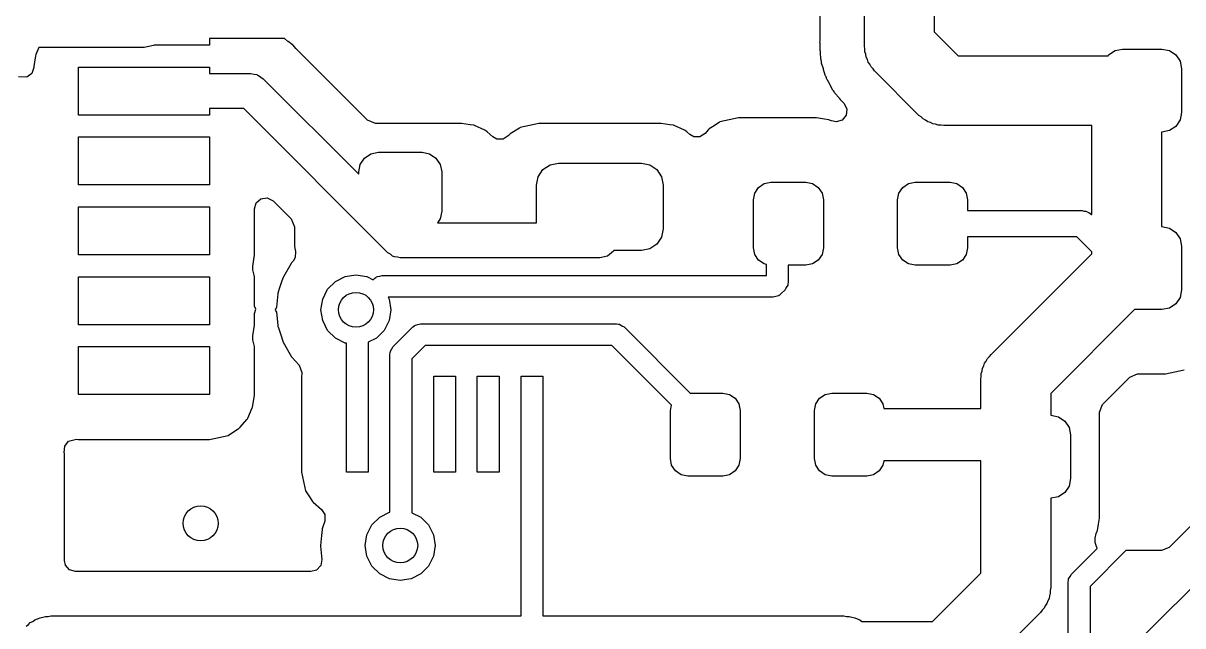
# Model space of a CAD drawing. Extents: x 0.02 to 3.58, y -2.35 to 1.97.
# Drawn here: x 2.66 to 3.183, y 0.934 to 1.205 of the extents above; entities that cross this region are included whole.
import ezdxf

# ---------------------------------------------------------------- set-up
doc = ezdxf.new("R2010")
doc.units = 0
doc.header["$MEASUREMENT"] = 0
doc.layers.add('BLACK', color=7, linetype='CONTINUOUS')

msp = doc.modelspace()

# ---------------------------------------------------------------- linework, layer by layer
at = {"layer": 'BLACK', "linetype": 'CONTINUOUS'}
for p, q in [((3.03925, 1.195), (3.03925, 1.24283)), ((3.07075, 1.24283), (3.07075, 1.20152)), ((3.01923, 1.22561), (3.01923, 1.1982)), ((2.77777, 1.19843), (2.74409, 1.19843)), ((2.74409, 1.19843), (2.74409, 1.19547)), ((2.77923, 1.19728), (2.77777, 1.19843)), ((2.77944, 1.19712), (2.77923, 1.19728)), ((3.01917, 1.19743), (3.01908, 1.19688)), ((3.01923, 1.1982), (3.01917, 1.19743)), ((3.07075, 1.20152), (3.08152, 1.19075)), ((2.66611, 1.1923), (2.66566, 1.19132)), ((2.66711, 1.19449), (2.66611, 1.1923)), ((2.71457, 1.19449), (2.66711, 1.19449)), ((2.71882, 1.19528), (2.71457, 1.19449)), ((2.71913, 1.19547), (2.71882, 1.19528)), ((2.74409, 1.19547), (2.71913, 1.19547)), ((2.78149, 1.19568), (2.77944, 1.19712)), ((2.78169, 1.19545), (2.78149, 1.19568)), ((2.78291, 1.19405), (2.78169, 1.19545)), ((2.78314, 1.1938), (2.78291, 1.19405)), ((2.8153, 1.16165), (2.78314, 1.1938)), ((3.01908, 1.19688), (3.0191, 1.19662)), ((3.0191, 1.19662), (3.0191, 1.19662)), ((3.0191, 1.19662), (3.01923, 1.1942)), ((3.01923, 1.1942), (3.01923, 1.19394)), ((3.01923, 1.19394), (3.01923, 1.19313)), ((3.01923, 1.19313), (3.01925, 1.193)), ((3.01925, 1.193), (3.01932, 1.19232)), ((3.01932, 1.19232), (3.01934, 1.19206)), ((3.01934, 1.19206), (3.01948, 1.18937)), ((3.03945, 1.19378), (3.03925, 1.195)), ((3.03945, 1.19254), (3.03945, 1.19378)), ((3.03983, 1.19136), (3.03945, 1.19254)), ((3.14937, 1.19111), (3.15224, 1.19303)), ((3.15224, 1.19303), (3.15563, 1.1937)), ((3.15563, 1.1937), (3.17335, 1.1937)), ((3.17335, 1.1937), (3.17674, 1.19303)), ((3.17674, 1.19303), (3.17961, 1.19111)), ((2.66556, 1.19064), (2.66487, 1.18581)), ((2.66566, 1.19132), (2.66556, 1.19064)), ((3.01948, 1.18937), (3.01955, 1.18912)), ((3.01955, 1.18912), (3.01955, 1.18912)), ((3.01955, 1.18912), (3.01962, 1.18884)), ((3.01962, 1.18884), (3.01976, 1.18807)), ((3.01976, 1.18807), (3.01982, 1.18752)), ((3.01982, 1.18752), (3.02065, 1.18496)), ((3.04002, 1.19013), (3.03983, 1.19136)), ((3.04059, 1.18903), (3.04002, 1.19013)), ((3.04097, 1.18785), (3.04059, 1.18903)), ((3.0417, 1.18685), (3.04097, 1.18785)), ((3.04226, 1.18574), (3.0417, 1.18685)), ((3.08152, 1.19075), (3.14913, 1.19075)), ((3.14913, 1.19075), (3.14937, 1.19111)), ((3.17961, 1.19111), (3.18153, 1.18823)), ((3.18153, 1.18823), (3.1822, 1.18484)), ((2.66386, 1.18275), (2.66162, 1.18108)), ((2.66484, 1.18537), (2.66386, 1.18275)), ((2.66487, 1.18581), (2.66484, 1.18563)), ((2.66484, 1.18563), (2.66484, 1.18545)), ((2.66484, 1.18545), (2.66484, 1.18537)), ((2.68504, 1.16398), (2.68504, 1.18563)), ((2.68504, 1.18563), (2.74409, 1.18563)), ((2.74409, 1.18563), (2.74409, 1.18268)), ((2.74409, 1.18268), (2.76271, 1.18268)), ((2.76271, 1.18268), (2.76399, 1.18238)), ((2.76399, 1.18238), (2.7653, 1.18223)), ((2.7653, 1.18223), (2.76568, 1.18199)), ((2.76568, 1.18199), (2.76612, 1.18189)), ((2.76612, 1.18189), (2.76715, 1.18107)), ((3.02065, 1.18496), (3.02073, 1.18471)), ((3.02073, 1.18471), (3.02142, 1.18211)), ((3.02142, 1.18211), (3.02154, 1.18188)), ((3.02154, 1.18188), (3.02168, 1.18162)), ((3.02168, 1.18162), (3.02197, 1.1809)), ((3.04314, 1.18487), (3.04226, 1.18574)), ((3.04386, 1.18386), (3.04314, 1.18487)), ((3.06386, 1.16386), (3.04386, 1.18386)), ((3.1822, 1.18484), (3.1822, 1.16516)), ((2.66162, 1.18108), (2.65787, 1.1812)), ((2.76715, 1.18107), (2.76826, 1.18037)), ((2.76826, 1.18037), (2.8113, 1.13734)), ((3.02197, 1.1809), (3.02206, 1.18062)), ((3.02206, 1.18062), (3.02206, 1.18062)), ((3.02206, 1.18062), (3.02214, 1.18037)), ((3.02214, 1.18037), (3.02227, 1.18015)), ((3.02227, 1.18015), (3.02227, 1.18015)), ((3.02227, 1.18015), (3.02349, 1.17804)), ((3.02349, 1.17804), (3.02362, 1.17781)), ((3.02362, 1.17781), (3.02414, 1.17677)), ((3.02414, 1.17677), (3.02484, 1.17541)), ((3.02484, 1.17541), (3.02517, 1.175)), ((3.02517, 1.175), (3.02519, 1.17498)), ((3.02519, 1.17498), (3.02563, 1.17434)), ((3.02563, 1.17434), (3.02572, 1.17419)), ((3.02572, 1.17419), (3.0259, 1.17386)), ((3.0259, 1.17386), (3.02608, 1.17367)), ((3.02608, 1.17367), (3.02608, 1.17367)), ((3.02608, 1.17367), (3.02771, 1.17186)), ((3.02771, 1.17186), (3.02787, 1.17166)), ((3.02787, 1.17166), (3.02838, 1.17103)), ((3.02838, 1.17103), (3.02896, 1.17046)), ((2.75944, 1.16693), (2.74409, 1.16693)), ((2.74409, 1.16693), (2.74409, 1.16398)), ((2.82443, 1.10193), (2.75944, 1.16693)), ((3.02896, 1.17046), (3.02913, 1.17027)), ((3.02913, 1.17027), (3.03013, 1.16916)), ((3.03013, 1.16916), (3.03134, 1.16664)), ((3.03134, 1.16664), (3.031, 1.16387)), ((2.74409, 1.16398), (2.68504, 1.16398)), ((2.81881, 1.1602), (2.8153, 1.16165)), ((2.97374, 1.16063), (2.97082, 1.15875)), ((2.97411, 1.16087), (2.97374, 1.16063)), ((2.97374, 1.16063), (2.97374, 1.16063)), ((2.9825, 1.1627), (2.97411, 1.16087)), ((3.0175, 1.1627), (2.9825, 1.1627)), ((3.01767, 1.16267), (3.0175, 1.1627)), ((3.01768, 1.16267), (3.01767, 1.16267)), ((3.02134, 1.16214), (3.01768, 1.16267)), ((3.02319, 1.16188), (3.02134, 1.16214)), ((3.02351, 1.16173), (3.02319, 1.16188)), ((3.02439, 1.16133), (3.02351, 1.16173)), ((3.02351, 1.16173), (3.02351, 1.16173)), ((3.02654, 1.16089), (3.02439, 1.16133)), ((3.02921, 1.16172), (3.02654, 1.16089)), ((3.031, 1.16387), (3.02921, 1.16172)), ((3.06487, 1.16314), (3.06386, 1.16386)), ((3.06574, 1.16226), (3.06487, 1.16314)), ((3.06685, 1.1617), (3.06574, 1.16226)), ((3.06785, 1.16097), (3.06685, 1.1617)), ((3.06903, 1.16059), (3.06785, 1.16097)), ((3.07013, 1.16002), (3.06903, 1.16059)), ((3.18153, 1.16177), (3.17961, 1.15889)), ((3.1822, 1.16516), (3.18153, 1.16177)), ((2.8575, 1.1602), (2.81881, 1.1602)), ((2.85767, 1.16017), (2.8575, 1.1602)), ((2.85768, 1.16017), (2.85767, 1.16017)), ((2.86155, 1.15961), (2.85768, 1.16017)), ((2.86319, 1.15938), (2.86155, 1.15961)), ((2.86351, 1.15923), (2.86319, 1.15938)), ((2.8681, 1.15714), (2.86351, 1.15923)), ((2.86842, 1.15699), (2.8681, 1.15714)), ((2.8681, 1.15714), (2.8681, 1.15714)), ((2.86915, 1.15636), (2.86842, 1.15699)), ((2.87172, 1.15413), (2.86915, 1.15636)), ((2.87964, 1.1555), (2.87927, 1.15526)), ((2.88374, 1.15813), (2.87964, 1.1555)), ((2.88411, 1.15837), (2.88374, 1.15813)), ((2.88374, 1.15813), (2.88374, 1.15813)), ((2.8925, 1.1602), (2.88411, 1.15837)), ((2.9475, 1.1602), (2.8925, 1.1602)), ((2.94767, 1.16017), (2.9475, 1.1602)), ((2.94768, 1.16017), (2.94767, 1.16017)), ((2.95155, 1.15961), (2.94768, 1.16017)), ((2.95319, 1.15938), (2.95155, 1.15961)), ((2.95351, 1.15923), (2.95319, 1.15938)), ((2.9581, 1.15714), (2.95351, 1.15923)), ((2.95842, 1.15699), (2.9581, 1.15714)), ((2.9581, 1.15714), (2.9581, 1.15714)), ((2.95915, 1.15636), (2.95842, 1.15699)), ((2.96049, 1.1552), (2.95915, 1.15636)), ((2.96748, 1.1557), (2.96513, 1.15419)), ((2.96751, 1.15573), (2.96748, 1.1557)), ((2.9681, 1.15641), (2.96751, 1.15573)), ((2.96904, 1.1575), (2.9681, 1.15641)), ((2.96927, 1.15776), (2.96904, 1.1575)), ((2.96904, 1.1575), (2.96904, 1.1575)), ((2.97082, 1.15875), (2.96927, 1.15776)), ((3.07136, 1.15983), (3.07013, 1.16002)), ((3.07254, 1.15945), (3.07136, 1.15983)), ((3.07378, 1.15945), (3.07254, 1.15945)), ((3.075, 1.15925), (3.07378, 1.15945)), ((3.14175, 1.15925), (3.075, 1.15925)), ((3.14175, 1.1191), (3.14175, 1.15925)), ((3.17335, 1.1563), (3.17325, 1.1563)), ((3.17325, 1.1563), (3.17325, 1.1137)), ((3.17674, 1.15697), (3.17335, 1.1563)), ((3.17961, 1.15889), (3.17674, 1.15697)), ((2.68504, 1.13248), (2.68504, 1.15413)), ((2.68504, 1.15413), (2.74409, 1.15413)), ((2.74409, 1.15413), (2.74409, 1.13248)), ((2.87358, 1.15312), (2.87172, 1.15413)), ((2.87637, 1.15312), (2.87358, 1.15312)), ((2.87872, 1.15463), (2.87637, 1.15312)), ((2.87904, 1.155), (2.87872, 1.15463)), ((2.87927, 1.15526), (2.87904, 1.155)), ((2.87904, 1.155), (2.87904, 1.155)), ((2.96234, 1.15419), (2.96049, 1.1552)), ((2.96513, 1.15419), (2.96234, 1.15419)), ((2.81389, 1.14461), (2.81677, 1.14653)), ((2.81677, 1.14653), (2.82016, 1.1472)), ((2.82016, 1.1472), (2.83984, 1.1472)), ((2.83984, 1.1472), (2.84323, 1.14653)), ((2.84323, 1.14653), (2.84611, 1.14461)), ((2.8113, 1.13835), (2.81197, 1.14174)), ((2.81197, 1.14174), (2.81389, 1.14461)), ((2.84611, 1.14461), (2.84803, 1.14174)), ((2.84803, 1.14174), (2.8487, 1.13835)), ((2.89434, 1.1394), (2.89753, 1.14153)), ((2.89753, 1.14153), (2.9013, 1.14228)), ((2.9013, 1.14228), (2.9387, 1.14228)), ((2.9387, 1.14228), (2.94247, 1.14153)), ((2.94247, 1.14153), (2.94566, 1.1394)), ((2.8113, 1.13734), (2.8113, 1.13835)), ((2.8487, 1.13835), (2.8487, 1.12063)), ((2.89146, 1.13244), (2.89221, 1.13621)), ((2.89221, 1.13621), (2.89434, 1.1394)), ((2.94566, 1.1394), (2.94779, 1.13621)), ((2.94779, 1.13621), (2.94854, 1.13244)), ((2.74409, 1.13248), (2.68504, 1.13248)), ((2.89146, 1.11537), (2.89146, 1.13244)), ((2.94854, 1.13244), (2.94854, 1.11276)), ((2.98987, 1.12884), (2.99158, 1.13139)), ((2.99158, 1.13139), (2.99413, 1.1331)), ((2.99413, 1.1331), (2.99715, 1.1337)), ((2.99715, 1.1337), (3.01289, 1.1337)), ((3.01289, 1.1337), (3.01591, 1.1331)), ((3.01591, 1.1331), (3.01846, 1.13139)), ((3.01846, 1.13139), (3.02017, 1.12884)), ((3.05483, 1.12884), (3.05654, 1.13139)), ((3.05654, 1.13139), (3.05909, 1.1331)), ((3.05909, 1.1331), (3.06211, 1.1337)), ((3.06211, 1.1337), (3.07785, 1.1337)), ((3.07785, 1.1337), (3.08087, 1.1331)), ((3.08087, 1.1331), (3.08342, 1.13139)), ((3.08342, 1.13139), (3.08513, 1.12884)), ((2.76429, 1.12179), (2.76508, 1.12447)), ((2.76508, 1.12447), (2.76719, 1.1263)), ((2.76719, 1.1263), (2.76996, 1.1267)), ((2.76996, 1.1267), (2.77276, 1.12529)), ((2.77276, 1.12529), (2.78085, 1.1172)), ((2.98927, 1.12583), (2.98987, 1.12884)), ((2.98927, 1.10417), (2.98927, 1.12583)), ((3.02017, 1.12884), (3.02077, 1.12583)), ((3.02077, 1.12583), (3.02077, 1.10417)), ((3.05423, 1.12583), (3.05483, 1.12884)), ((3.05423, 1.10417), (3.05423, 1.12583)), ((3.08513, 1.12884), (3.08573, 1.12583)), ((3.08573, 1.12583), (3.08573, 1.12091)), ((2.68504, 1.10098), (2.68504, 1.12264)), ((2.68504, 1.12264), (2.74409, 1.12264)), ((2.74409, 1.12264), (2.74409, 1.10098)), ((2.76429, 1.10098), (2.76429, 1.12179)), ((2.8487, 1.12063), (2.84803, 1.11724)), ((3.08573, 1.12091), (3.1375, 1.12091)), ((3.1375, 1.12091), (3.13825, 1.1207)), ((3.13825, 1.1207), (3.13903, 1.1207)), ((3.13903, 1.1207), (3.1397, 1.12032)), ((3.1397, 1.12032), (3.14045, 1.12011)), ((3.14045, 1.12011), (3.141, 1.11956)), ((3.141, 1.11956), (3.14168, 1.11918)), ((3.14168, 1.11918), (3.14175, 1.1191)), ((2.78085, 1.1172), (2.7823, 1.11369)), ((2.7823, 1.11369), (2.7823, 1.105)), ((2.84803, 1.11724), (2.84678, 1.11537)), ((2.84678, 1.11537), (2.89146, 1.11537)), ((3.17325, 1.1137), (3.17335, 1.1137)), ((3.17335, 1.1137), (3.17674, 1.11303)), ((2.94779, 1.10899), (2.94566, 1.1058)), ((2.94854, 1.11276), (2.94779, 1.10899)), ((3.13505, 1.10909), (3.08573, 1.10909)), ((3.08573, 1.10909), (3.08573, 1.10417)), ((3.14175, 1.1024), (3.13505, 1.10909)), ((3.17674, 1.11303), (3.17961, 1.11111)), ((3.17961, 1.11111), (3.18153, 1.10823)), ((2.7823, 1.105), (2.78236, 1.10474)), ((2.78236, 1.10474), (2.78236, 1.10474)), ((2.78236, 1.10474), (2.78283, 1.10256)), ((2.94247, 1.10366), (2.9387, 1.10291)), ((2.94566, 1.1058), (2.94247, 1.10366)), ((2.98987, 1.10116), (2.98927, 1.10417)), ((3.02077, 1.10417), (3.02017, 1.10116)), ((3.05483, 1.10116), (3.05423, 1.10417)), ((3.08573, 1.10417), (3.08513, 1.10116)), ((3.18153, 1.10823), (3.1822, 1.10484)), ((3.1822, 1.10484), (3.1822, 1.08516)), ((2.74409, 1.10098), (2.68504, 1.10098)), ((2.76357, 1.09594), (2.76427, 1.10081)), ((2.76427, 1.10081), (2.76429, 1.10098)), ((2.76427, 1.10081), (2.76427, 1.10081)), ((2.78167, 1.09818), (2.78111, 1.09756)), ((2.78264, 1.09977), (2.78167, 1.09818)), ((2.78283, 1.10256), (2.78264, 1.09977)), ((2.82555, 1.10123), (2.82443, 1.10193)), ((2.82657, 1.10041), (2.82555, 1.10123)), ((2.82701, 1.10031), (2.82657, 1.10041)), ((2.8274, 1.10007), (2.82701, 1.10031)), ((2.8287, 1.09992), (2.8274, 1.10007)), ((2.82999, 1.09963), (2.8287, 1.09992)), ((2.92, 1.09963), (2.82999, 1.09963)), ((2.92341, 1.1004), (2.92, 1.09963)), ((2.92615, 1.10259), (2.92341, 1.1004)), ((2.92631, 1.10291), (2.92615, 1.10259)), ((2.9387, 1.10291), (2.92631, 1.10291)), ((2.99158, 1.09861), (2.98987, 1.10116)), ((2.99413, 1.0969), (2.99158, 1.09861)), ((3.01846, 1.09861), (3.01591, 1.0969)), ((3.02017, 1.10116), (3.01846, 1.09861)), ((3.05654, 1.09861), (3.05483, 1.10116)), ((3.05909, 1.0969), (3.05654, 1.09861)), ((3.08342, 1.09861), (3.08087, 1.0969)), ((3.08513, 1.10116), (3.08342, 1.09861)), ((3.09636, 1.05614), (3.14175, 1.10152)), ((3.14175, 1.10152), (3.14175, 1.1024)), ((2.76363, 1.09418), (2.76357, 1.09594)), ((2.76414, 1.09182), (2.76363, 1.09418)), ((2.7808, 1.09714), (2.77731, 1.09108)), ((2.78093, 1.09736), (2.7808, 1.09714)), ((2.7808, 1.09714), (2.7808, 1.09714)), ((2.78111, 1.09756), (2.78093, 1.09736)), ((2.78111, 1.09756), (2.78111, 1.09756)), ((2.99508, 1.09671), (2.99413, 1.0969)), ((2.99508, 1.09175), (2.99508, 1.09671)), ((3.01289, 1.0963), (3.00492, 1.0963)), ((3.00492, 1.0963), (3.00492, 1.08866)), ((3.01591, 1.0969), (3.01289, 1.0963)), ((3.06211, 1.0963), (3.05909, 1.0969)), ((3.07785, 1.0963), (3.06211, 1.0963)), ((3.08087, 1.0969), (3.07785, 1.0963)), ((2.68504, 1.06949), (2.68504, 1.09114)), ((2.68504, 1.09114), (2.74409, 1.09114)), ((2.74409, 1.09114), (2.74409, 1.06949)), ((2.76429, 1.09114), (2.76414, 1.09182)), ((2.76429, 1.07788), (2.76429, 1.09114)), ((2.77664, 1.08922), (2.77562, 1.08608)), ((2.77718, 1.09085), (2.77664, 1.08922)), ((2.77731, 1.09108), (2.77718, 1.09085)), ((2.79729, 1.08548), (2.80077, 1.08896)), ((2.80077, 1.08896), (2.80516, 1.0912)), ((2.80516, 1.0912), (2.81003, 1.09197)), ((2.81003, 1.09197), (2.8149, 1.0912)), ((2.8149, 1.0912), (2.81773, 1.08976)), ((2.81773, 1.08976), (2.81854, 1.09049)), ((2.81854, 1.09049), (2.81905, 1.09083)), ((2.81905, 1.09083), (2.81917, 1.09097)), ((2.81917, 1.09097), (2.81933, 1.09102)), ((2.81933, 1.09102), (2.81972, 1.09127)), ((2.81972, 1.09127), (2.82079, 1.09145)), ((2.82079, 1.09145), (2.82183, 1.09175)), ((2.82183, 1.09175), (2.99508, 1.09175)), ((3.00476, 1.08751), (3.00472, 1.08726)), ((3.00481, 1.08761), (3.00476, 1.08751)), ((3.00492, 1.08866), (3.0048, 1.08779)), ((3.0048, 1.08779), (3.00481, 1.08761)), ((2.77482, 1.08344), (2.77419, 1.07736)), ((2.77485, 1.0837), (2.77482, 1.08344)), ((2.77482, 1.08344), (2.77482, 1.08344)), ((2.77562, 1.08608), (2.77485, 1.0837)), ((2.79505, 1.08109), (2.79729, 1.08548)), ((2.99933, 1.08225), (2.99817, 1.08191)), ((3.00052, 1.08251), (2.99933, 1.08225)), ((3.00072, 1.08266), (3.00052, 1.08251)), ((3.00083, 1.08269), (3.00072, 1.08266)), ((3.00095, 1.08283), (3.00083, 1.08269)), ((3.00165, 1.08335), (3.00095, 1.08283)), ((3.00348, 1.08518), (3.00165, 1.08335)), ((3.00406, 1.08624), (3.00348, 1.08518)), ((3.00472, 1.08726), (3.00406, 1.08624)), ((3.1822, 1.08516), (3.18153, 1.08177)), ((2.76485, 1.07647), (2.76429, 1.07788)), ((2.77419, 1.07736), (2.77366, 1.07609)), ((2.79428, 1.07622), (2.79505, 1.08109)), ((2.99817, 1.08191), (2.82459, 1.08191)), ((2.82459, 1.08191), (2.82501, 1.08109)), ((2.82501, 1.08109), (2.82578, 1.07622)), ((3.17674, 1.07697), (3.17335, 1.0763)), ((3.17961, 1.07889), (3.17674, 1.07697)), ((3.18153, 1.08177), (3.17961, 1.07889)), ((2.76429, 1.07457), (2.76485, 1.07647)), ((2.76429, 1.06949), (2.76429, 1.07457)), ((2.77366, 1.07609), (2.77419, 1.07509)), ((2.77419, 1.07509), (2.77479, 1.06931)), ((2.79505, 1.07136), (2.79428, 1.07622)), ((2.82578, 1.07622), (2.82501, 1.07136)), ((3.16107, 1.0763), (3.12325, 1.03848)), ((3.17335, 1.0763), (3.16107, 1.0763)), ((2.74409, 1.06949), (2.68504, 1.06949)), ((2.76357, 1.06445), (2.76427, 1.06931)), ((2.76427, 1.06931), (2.76429, 1.06949)), ((2.76427, 1.06931), (2.76427, 1.06931)), ((2.77479, 1.06931), (2.77485, 1.06875)), ((2.77485, 1.06875), (2.77493, 1.0685)), ((2.77493, 1.0685), (2.77493, 1.0685)), ((2.77493, 1.0685), (2.77596, 1.06532)), ((2.79729, 1.06697), (2.79505, 1.07136)), ((2.80077, 1.06348), (2.79729, 1.06697)), ((2.82277, 1.06697), (2.81929, 1.06348)), ((2.82501, 1.07136), (2.82277, 1.06697)), ((2.82684, 1.05962), (2.83569, 1.06848)), ((2.83569, 1.06848), (2.8364, 1.069)), ((2.8364, 1.069), (2.83651, 1.06914)), ((2.83651, 1.06914), (2.83662, 1.06917)), ((2.83662, 1.06917), (2.83683, 1.06932)), ((2.83683, 1.06932), (2.83801, 1.06958)), ((2.83801, 1.06958), (2.83917, 1.06992)), ((2.83917, 1.06992), (2.9275, 1.06992)), ((2.9275, 1.06992), (2.92837, 1.0698)), ((2.92837, 1.0698), (2.92855, 1.06981)), ((2.92855, 1.06981), (2.92865, 1.06976)), ((2.92865, 1.06976), (2.9289, 1.06972)), ((2.9289, 1.06972), (2.92992, 1.06906)), ((2.92992, 1.06906), (2.93098, 1.06848)), ((2.93098, 1.06848), (2.96076, 1.0387)), ((2.76363, 1.06269), (2.76357, 1.06445)), ((2.76416, 1.06027), (2.76363, 1.06269)), ((2.77596, 1.06532), (2.77718, 1.0616)), ((2.77718, 1.0616), (2.78093, 1.05508)), ((2.80516, 1.06125), (2.80077, 1.06348)), ((2.80571, 1.06116), (2.80516, 1.06125)), ((2.81929, 1.06348), (2.81555, 1.06158)), ((2.81555, 1.06158), (2.81555, 1.00299)), ((2.68504, 1.03799), (2.68504, 1.05965)), ((2.68504, 1.05965), (2.74409, 1.05965)), ((2.74409, 1.05965), (2.74409, 1.03799)), ((2.76429, 1.05965), (2.76416, 1.06027)), ((2.76429, 1.03799), (2.76429, 1.05965)), ((2.80571, 1.00299), (2.80571, 1.06116)), ((2.82539, 1.05614), (2.82552, 1.05701)), ((2.82539, 0.985018), (2.82539, 1.05614)), ((2.82551, 1.05719), (2.82556, 1.05729)), ((2.82552, 1.05701), (2.82551, 1.05719)), ((2.82556, 1.05729), (2.8256, 1.05754)), ((2.8256, 1.05754), (2.82625, 1.05856)), ((2.82625, 1.05856), (2.82684, 1.05962)), ((2.84121, 1.06008), (2.83524, 1.0541)), ((2.92546, 1.06008), (2.84121, 1.06008)), ((2.95226, 1.03328), (2.92546, 1.06008)), ((3.09564, 1.05513), (3.09636, 1.05614)), ((2.78093, 1.05508), (2.78111, 1.05489)), ((2.78111, 1.05489), (2.78111, 1.05489)), ((2.78111, 1.05489), (2.78441, 1.05122)), ((2.78441, 1.05122), (2.78569, 1.0479)), ((2.83524, 1.0541), (2.83524, 0.984789)), ((3.09252, 1.04987), (3.09309, 1.05097)), ((3.09309, 1.05097), (3.09347, 1.05215)), ((3.09347, 1.05215), (3.0942, 1.05315)), ((3.0942, 1.05315), (3.09476, 1.05426)), ((3.09476, 1.05426), (3.09564, 1.05513)), ((2.78564, 1.04718), (2.78551, 1.0463)), ((2.78551, 1.0463), (2.78551, 1.00299)), ((2.78569, 1.04789), (2.78564, 1.04718)), ((2.78569, 1.0479), (2.78569, 1.04789)), ((2.84508, 1.00299), (2.84508, 1.0463)), ((2.84508, 1.0463), (2.85492, 1.0463)), ((2.85492, 1.0463), (2.85492, 1.00299)), ((2.86476, 1.00299), (2.86476, 1.0463)), ((2.86476, 1.0463), (2.87461, 1.0463)), ((2.87461, 1.0463), (2.87461, 1.00299)), ((2.88445, 0.938248), (2.88445, 1.0463)), ((2.88445, 1.0463), (2.89429, 1.0463)), ((2.89429, 1.0463), (2.89429, 0.938248)), ((3.09175, 1.045), (3.09195, 1.04622)), ((3.09195, 1.04746), (3.09233, 1.04864)), ((3.09195, 1.04622), (3.09195, 1.04746)), ((3.09233, 1.04864), (3.09252, 1.04987)), ((3.14665, 1.03357), (3.15893, 1.04585)), ((3.15893, 1.04585), (3.16244, 1.0473)), ((3.16244, 1.0473), (3.175, 1.0473)), ((3.175, 1.0473), (3.18339, 1.04913)), ((3.09175, 1.03181), (3.09175, 1.045)), ((2.74409, 1.03799), (2.68504, 1.03799)), ((2.76347, 1.0323), (2.76411, 1.03675)), ((2.76411, 1.03675), (2.76427, 1.03782)), ((2.76427, 1.03782), (2.76429, 1.03799)), ((2.76427, 1.03782), (2.76427, 1.03782)), ((2.96076, 1.0387), (2.97539, 1.0387)), ((2.97539, 1.0387), (2.97841, 1.0381)), ((2.97841, 1.0381), (2.98096, 1.03639)), ((2.98096, 1.03639), (2.98267, 1.03384)), ((3.01733, 1.03384), (3.01904, 1.03639)), ((3.01904, 1.03639), (3.02159, 1.0381)), ((3.02159, 1.0381), (3.02461, 1.0387)), ((3.02461, 1.0387), (3.04035, 1.0387)), ((3.04035, 1.0387), (3.04337, 1.0381)), ((3.04337, 1.0381), (3.04592, 1.03639)), ((3.04592, 1.03639), (3.04763, 1.03384)), ((3.12325, 1.03848), (3.12325, 1.0287)), ((2.76123, 1.0274), (2.76333, 1.03198)), ((2.76333, 1.03198), (2.76347, 1.0323)), ((2.95177, 1.03083), (2.95226, 1.03328)), ((2.95177, 1.00917), (2.95177, 1.03083)), ((2.98267, 1.03384), (2.98327, 1.03083)), ((2.98327, 1.03083), (2.98327, 1.00917)), ((3.01673, 1.03083), (3.01733, 1.03384)), ((3.01673, 1.00917), (3.01673, 1.03083)), ((3.04763, 1.03384), (3.04803, 1.03181)), ((3.04803, 1.03181), (3.09175, 1.03181)), ((3.1452, 1.03006), (3.14665, 1.03357)), ((3.1452, 0.9825), (3.1452, 1.03006)), ((2.75787, 1.02337), (2.76085, 1.0268)), ((2.76085, 1.0268), (2.76109, 1.02707)), ((2.76085, 1.0268), (2.76085, 1.0268)), ((2.76109, 1.02707), (2.76123, 1.0274)), ((2.76123, 1.0274), (2.76123, 1.0274)), ((3.12325, 1.0287), (3.12335, 1.0287)), ((3.12335, 1.0287), (3.12674, 1.02803)), ((3.12674, 1.02803), (3.12961, 1.02611)), ((3.12961, 1.02611), (3.13153, 1.02323)), ((3.16415, 0.928352), (3.26415, 1.02835)), ((2.74409, 1.0178), (2.75248, 1.01962)), ((2.75248, 1.01962), (2.75311, 1.02002)), ((2.75311, 1.02002), (2.75702, 1.02254)), ((2.75702, 1.02254), (2.75732, 1.02273)), ((2.75702, 1.02254), (2.75702, 1.02254)), ((2.75732, 1.02273), (2.75787, 1.02337)), ((3.13153, 1.02323), (3.1322, 1.01984)), ((3.1322, 1.01984), (3.1322, 1.00016)), ((2.67854, 1.01197), (2.67874, 1.01475)), ((2.67874, 1.01475), (2.68042, 1.01699)), ((2.68042, 1.01699), (2.6841, 1.01793)), ((2.6841, 1.01793), (2.68486, 1.01782)), ((2.68486, 1.01782), (2.68486, 1.01782)), ((2.68486, 1.01782), (2.68504, 1.0178)), ((2.68504, 1.0178), (2.74409, 1.0178)), ((2.67866, 1.01142), (2.67854, 1.01197)), ((2.67866, 0.963228), (2.67866, 1.01142)), ((2.95237, 1.00616), (2.95177, 1.00917)), ((2.98327, 1.00917), (2.98267, 1.00616)), ((3.01733, 1.00616), (3.01673, 1.00917)), ((2.95408, 1.00361), (2.95237, 1.00616)), ((2.98267, 1.00616), (2.98096, 1.00361)), ((3.01904, 1.00361), (3.01733, 1.00616)), ((3.04763, 1.00616), (3.04592, 1.00361)), ((3.04803, 1.00819), (3.04763, 1.00616)), ((3.09175, 1.00819), (3.04803, 1.00819)), ((3.09175, 0.957527), (3.09175, 1.00819)), ((3.21138, 1.00389), (3.17663, 0.96915)), ((2.78551, 1.00299), (2.78734, 0.994602)), ((2.81555, 1.00299), (2.80571, 1.00299)), ((2.85492, 1.00299), (2.84508, 1.00299)), ((2.87461, 1.00299), (2.86476, 1.00299)), ((2.95663, 1.0019), (2.95408, 1.00361)), ((2.95965, 1.0013), (2.95663, 1.0019)), ((2.97539, 1.0013), (2.95965, 1.0013)), ((2.97841, 1.0019), (2.97539, 1.0013)), ((2.98096, 1.00361), (2.97841, 1.0019)), ((3.02159, 1.0019), (3.01904, 1.00361)), ((3.02461, 1.0013), (3.02159, 1.0019)), ((3.04035, 1.0013), (3.02461, 1.0013)), ((3.04337, 1.0019), (3.04035, 1.0013)), ((3.04592, 1.00361), (3.04337, 1.0019)), ((3.1322, 1.00016), (3.13153, 0.996768)), ((2.78734, 0.994602), (2.78758, 0.994229)), ((2.78758, 0.994229), (2.78758, 0.994229)), ((2.78758, 0.994229), (2.78873, 0.992439)), ((3.12961, 0.993894), (3.12674, 0.991974)), ((3.13153, 0.996768), (3.12961, 0.993894)), ((2.78873, 0.992439), (2.79044, 0.989766)), ((2.79044, 0.989766), (2.79071, 0.989534)), ((2.79071, 0.989534), (2.79071, 0.989534)), ((2.79071, 0.989534), (2.79449, 0.986261)), ((3.12335, 0.991299), (3.12325, 0.991299)), ((3.12325, 0.991299), (3.12325, 0.951004)), ((3.12674, 0.991974), (3.12335, 0.991299)), ((2.79449, 0.986261), (2.796, 0.98391)), ((2.796, 0.98391), (2.79596, 0.980979)), ((2.82074, 0.98274), (2.82513, 0.984977)), ((2.82513, 0.984977), (2.82539, 0.985018)), ((2.83524, 0.984789), (2.83926, 0.98274)), ((2.79497, 0.977949), (2.79482, 0.977477)), ((2.79596, 0.980979), (2.79497, 0.977949)), ((2.81502, 0.974866), (2.81726, 0.979256)), ((2.81726, 0.979256), (2.82074, 0.98274)), ((2.83926, 0.98274), (2.84274, 0.979256)), ((2.84274, 0.979256), (2.84498, 0.974866)), ((3.14438, 0.97681), (3.14478, 0.979608)), ((3.14478, 0.979608), (3.14517, 0.982325)), ((3.14517, 0.982325), (3.1452, 0.9825)), ((3.14517, 0.982325), (3.14517, 0.982325)), ((2.79451, 0.974544), (2.79404, 0.97)), ((2.79479, 0.977219), (2.79451, 0.974544)), ((2.79482, 0.977477), (2.79479, 0.977219)), ((2.79479, 0.977219), (2.79479, 0.977219)), ((2.81425, 0.97), (2.81502, 0.974866)), ((2.84498, 0.974866), (2.84575, 0.97)), ((3.14327, 0.973298), (3.14372, 0.975359)), ((3.14327, 0.9713), (3.14327, 0.973298)), ((3.14372, 0.975359), (3.14423, 0.976487)), ((3.14423, 0.976487), (3.14438, 0.97681)), ((3.14423, 0.976487), (3.14423, 0.976487)), ((2.79404, 0.97), (2.79406, 0.969742)), ((2.79406, 0.969742), (2.79406, 0.969741)), ((2.79406, 0.969741), (2.79469, 0.963747)), ((2.81502, 0.965134), (2.81425, 0.97)), ((2.84575, 0.97), (2.84498, 0.965134)), ((3.13256, 0.957024), (3.14416, 0.96862)), ((3.15716, 0.967697), (3.14096, 0.951505)), ((3.14416, 0.96862), (3.14327, 0.9713)), ((3.17313, 0.967697), (3.15716, 0.967697)), ((3.17663, 0.96915), (3.17313, 0.967697)), ((2.67911, 0.961168), (2.67866, 0.963228)), ((2.79469, 0.963747), (2.79419, 0.960997)), ((2.81726, 0.960744), (2.81502, 0.965134)), ((2.84498, 0.965134), (2.84274, 0.960744)), ((2.68094, 0.959055), (2.67911, 0.961168)), ((2.68362, 0.958268), (2.68094, 0.959055)), ((2.78976, 0.958268), (2.68362, 0.958268)), ((2.79228, 0.958956), (2.78976, 0.958268)), ((2.79419, 0.960997), (2.79228, 0.958956)), ((2.82074, 0.95726), (2.81726, 0.960744)), ((2.82513, 0.955023), (2.82074, 0.95726)), ((2.83926, 0.95726), (2.83487, 0.955023)), ((2.84274, 0.960744), (2.83926, 0.95726)), ((3.06997, 0.935748), (3.09175, 0.957527)), ((3.13198, 0.95596), (3.13256, 0.957024)), ((2.83, 0.954252), (2.82513, 0.955023)), ((2.83487, 0.955023), (2.83, 0.954252)), ((3.13112, 0.953544), (3.13125, 0.954411)), ((3.13112, 0.920428), (3.13112, 0.953544)), ((3.13124, 0.954592), (3.13129, 0.954689)), ((3.13125, 0.954411), (3.13124, 0.954592)), ((3.13129, 0.954689), (3.13133, 0.954941)), ((3.13133, 0.954941), (3.13198, 0.95596)), ((3.14096, 0.951505), (3.14096, 0.916201)), ((3.12267, 0.947362), (3.12248, 0.946138)), ((3.12305, 0.94854), (3.12267, 0.947362)), ((3.12325, 0.951004), (3.12305, 0.94978)), ((3.12305, 0.94978), (3.12305, 0.94854)), ((3.12024, 0.941747), (3.11936, 0.940871)), ((3.1208, 0.942852), (3.12024, 0.941747)), ((3.12153, 0.943854), (3.1208, 0.942852)), ((3.12191, 0.945033), (3.12153, 0.943854)), ((3.12248, 0.946138), (3.12191, 0.945033)), ((2.66324, 0.93524), (2.66435, 0.935803)), ((2.66435, 0.935803), (2.66535, 0.936532)), ((2.66535, 0.936532), (2.66653, 0.936915)), ((2.66653, 0.936915), (2.66763, 0.937477)), ((2.66763, 0.937477), (2.66886, 0.937671)), ((2.66886, 0.937671), (2.67004, 0.938054)), ((2.67004, 0.938054), (2.67128, 0.938054)), ((2.67128, 0.938054), (2.6725, 0.938248)), ((2.6725, 0.938248), (2.88445, 0.938248)), ((2.89429, 0.938248), (3.03, 0.938248)), ((3.03, 0.938248), (3.03122, 0.938054)), ((3.03122, 0.938054), (3.03246, 0.938054)), ((3.03246, 0.938054), (3.03364, 0.937671)), ((3.03364, 0.937671), (3.03487, 0.937477)), ((3.03487, 0.937477), (3.03597, 0.936915)), ((3.03597, 0.936915), (3.03715, 0.936532)), ((3.03715, 0.936532), (3.03815, 0.935803)), ((3.03815, 0.935803), (3.03826, 0.935748)), ((3.03826, 0.935748), (3.06997, 0.935748)), ((3.11864, 0.939868), (3.08763, 0.908864)), ((3.11936, 0.940871), (3.11864, 0.939868)), ((2.66136, 0.933636), (2.66237, 0.934364)), ((2.66237, 0.934364), (2.66324, 0.93524))]:
    msp.add_line(p, q, dxfattribs=at)
at = {"layer": 'BLACK'}
for centre in [(2.81003, 1.07622), (2.74, 0.98), (2.83, 0.97)]:
    msp.add_circle(centre, 0.007874, dxfattribs=at)

doc.saveas('drawing.dxf')
